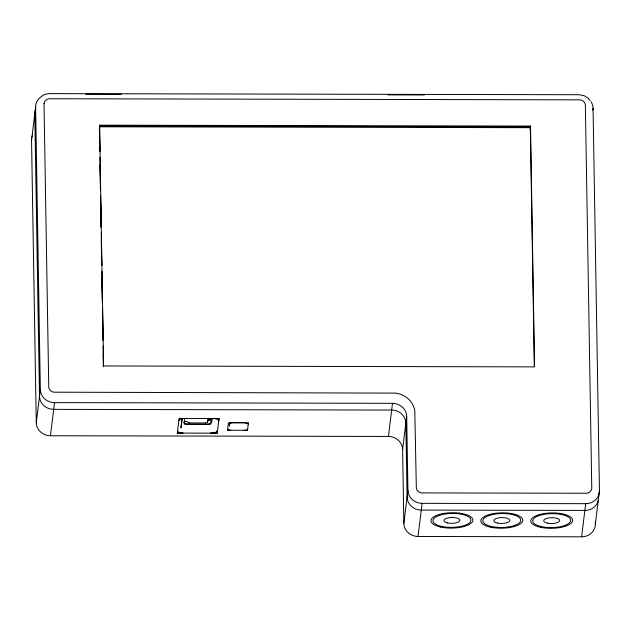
<?xml version="1.0" encoding="UTF-8"?>
<svg xmlns="http://www.w3.org/2000/svg" width="631" height="631" viewBox="0 0 631 631"><rect width="100%" height="100%" fill="white"/><g stroke="black" fill="none" stroke-linecap="round" stroke-linejoin="round"><path stroke-width="0.95" d="M177.571 430.949A6.988 2.563 -1 0 0 183.1 433.095L177.303 433.079L179.101 418.424L219.004 418.503L218.705 421.043L218.247 421.011L218.744 420.64A6.98 2.556 -1 0 0 213.223 418.495M248.251 424.135L248.393 422.967L228.446 422.92L227.546 430.255L230.449 430.263A3.494 1.278 -1 0 1 227.673 429.19M591.081 101.812A13.985 12.991 7 0 1 593.061 108.319L599.45 490.705L595.38 523.84A13.985 12.991 7 0 1 581.632 536.815L418.03 536.476A13.985 12.991 7 0 1 403.848 523.438L402.61 449.493A13.985 12.991 7 0 0 388.428 436.455L50.456 435.753A13.985 12.991 7 0 1 36.267 422.715L31.55 140.295L35.62 107.16A13.985 12.991 7 0 1 42.411 95.912M36.267 422.715L40.337 389.579L35.62 107.16M50.456 435.753L54.518 402.617A13.985 12.991 7 0 1 40.337 389.579M99.911 151.456L99.572 125.175L530.521 126.066L534.544 366.871L103.594 365.972L99.572 125.175M181.965 419.639L181.002 427.928L182.162 418.534M184.836 418.771L184.299 424.135L210.541 424.198L211.448 418.345M212.063 418.897L211.574 422.541A6.002 2.201 -1 0 1 206.179 424.426L188.653 424.387A6.002 2.201 -1 0 1 183.731 422.478L183.724 422.194A1.996 0.734 -1 0 1 185.806 421.469A1.996 0.734 -1 0 1 187.715 422.202A1.996 0.734 -1 0 0 189.615 422.936L205.58 422.975A1.996 0.734 -1 0 0 207.662 422.242L208.143 418.337M219.004 418.503L217.206 433.166L210.312 433.15M229.368 426.382L229.802 422.865M230.93 422.494L244.205 422.502M227.546 430.255L247.494 430.295L248.393 422.967M388.428 436.455L392.498 403.319L54.518 402.617M402.61 449.493L406.68 416.357A13.985 12.991 7 0 0 392.498 403.319M403.848 523.438L407.918 490.303L406.68 416.357M418.03 536.476L422.1 503.341A13.985 12.991 7 0 1 407.918 490.303M530.111 129.394L530.521 126.066M592.824 110.251L593.061 108.319M581.632 536.815L585.702 503.68A13.985 12.991 7 0 0 599.45 490.705M247.494 430.295L247.628 429.23A3.486 1.278 -1 0 1 244.599 430.287L244.047 430.287M248.267 424.032L248.267 424.032A3.486 1.278 -1 0 0 245.498 422.959M42.648 95.376L46.063 94.043L49.533 93.625L579.006 94.729L584.148 95.691L588.715 98.539M211.417 433.15L211.417 433.15A6.98 2.556 -1 0 0 217.466 431.036L217.072 430.571L217.206 433.166L177.303 433.079M85.784 94.264L121.215 94.334M387.939 94.887L424.355 94.965M99.485 125.908L530.434 126.799M99.375 126.784L530.324 127.683L534.315 366.516M207.93 419.702L211.842 419.71M422.1 503.341L585.702 503.68M598.559 493.505L598.622 497.449A13.985 12.991 7 0 1 584.874 510.424L421.271 510.085A13.985 12.991 7 0 1 407.09 497.047L405.851 423.101A13.985 12.991 7 0 0 391.67 410.063L53.69 409.361A13.985 12.991 7 0 1 39.508 396.323L34.792 113.903A13.985 12.991 7 0 1 35.77 108.934M595.348 521.869L595.38 523.84M211.63 421.374L211.511 418.826A6.002 2.201 -1 0 1 207.646 420.562M207.631 420.388L207.662 422.242M205.501 422.581L205.532 424.442M189.276 422.549L189.308 424.403M100.006 157.356L100.55 189.789M100.644 195.689L101.173 227.136M101.275 233.036L101.812 265.47M101.914 271.369L102.435 302.817M102.537 308.717L103.066 340.172M103.161 346.064L103.508 366.706M99.39 127.77L99.785 151.353M100.013 165.117L100.424 189.686M100.637 202.464L101.047 227.034M101.275 240.797L101.694 265.367M101.906 278.145L102.317 302.714M102.545 316.478L102.94 340.062M103.169 353.825L103.381 366.603M228.312 423.993A3.494 1.278 -1 0 1 231.34 422.928M178.849 420.554A6.988 2.563 -1 0 1 184.899 418.432M31.55 140.295A13.985 12.991 7 0 1 31.645 138.599M31.968 136.927A13.985 12.991 7 0 1 32.528 135.318M588.818 99.114A13.985 12.991 7 0 1 590.04 100.4M44.012 103.523L48.761 387.395A5.979 5.553 7 0 0 53.974 392.19L395.605 393.121A21.99 20.429 7 0 1 414.804 410.773L416.334 488.118A5.979 5.553 7 0 0 421.555 492.914L586.712 493.253A5.979 5.553 7 0 0 591.775 488.481L585.355 104.651A5.979 5.553 7 0 0 580.141 99.848L49.076 98.744A5.979 5.553 7 0 0 44.012 103.523M540.396 527.264A20.973 7.69 -1 0 0 572.64 520.662A20.973 7.69 -1 0 0 542.037 513.934A20.973 7.69 -1 0 0 540.396 527.264M490.524 527.161A20.973 7.69 -1 0 0 522.76 520.559A20.973 7.69 -1 0 0 492.156 513.831A20.973 7.69 -1 0 0 490.524 527.161M440.643 527.059A20.973 7.69 -1 0 0 472.879 520.457A20.973 7.69 -1 0 0 442.276 513.729A20.973 7.69 -1 0 0 440.643 527.059M447.631 522.949A7.99 2.926 -1 0 0 459.912 520.433A7.99 2.926 -1 0 0 448.255 517.87A7.99 2.926 -1 0 0 447.631 522.949M441.716 526.428A18.977 6.957 -1 0 0 470.892 520.457A18.977 6.957 -1 0 0 443.199 514.368A18.977 6.957 -1 0 0 441.716 526.428M497.512 523.052A7.99 2.926 -1 0 0 509.793 520.536A7.99 2.926 -1 0 0 498.135 517.972A7.99 2.926 -1 0 0 497.512 523.052M491.596 526.53A18.977 6.957 -1 0 0 520.764 520.559A18.977 6.957 -1 0 0 493.079 514.47A18.977 6.957 -1 0 0 491.596 526.53M547.392 523.154A7.99 2.926 -1 0 0 559.673 520.638A7.99 2.926 -1 0 0 548.016 518.075A7.99 2.926 -1 0 0 547.392 523.154M541.477 526.633A18.977 6.957 -1 0 0 570.645 520.662A18.977 6.957 -1 0 0 542.952 514.573A18.977 6.957 -1 0 0 541.477 526.633"/></g></svg>
